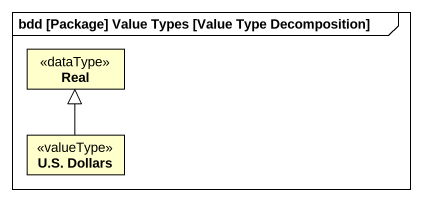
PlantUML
@startuml
mainframe bdd [Package] Value Types [Value Type Decomposition]
hide circle
hide empty members
class Real <<dataType>>
class "U.S. Dollars" as U_S_Dollars <<valueType>>
U_S_Dollars -up-|> Real
@enduml
